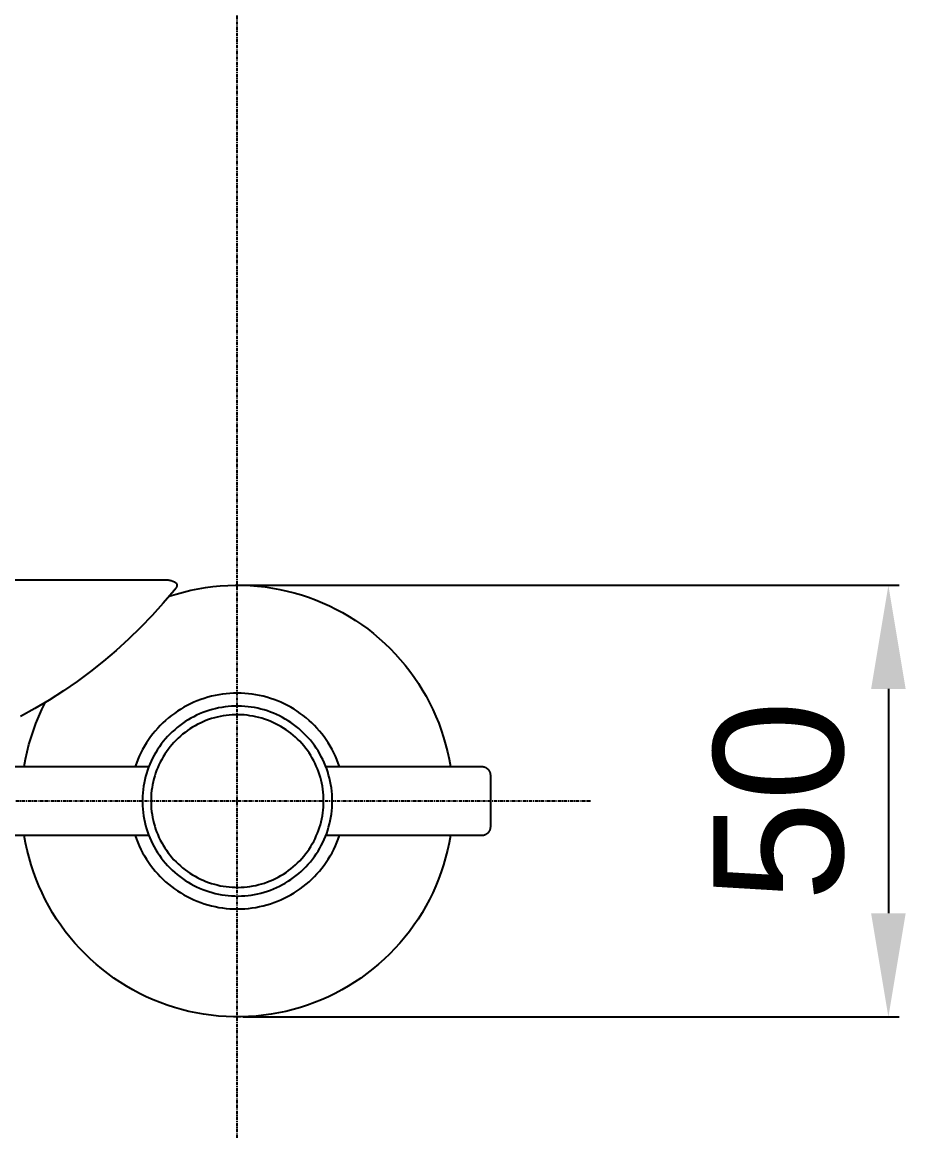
# Model space of a CAD drawing. Header units: millimetres. Extents: x 2944 to 4044, y 1234 to 2718.
# Drawn here: x 3841.4 to 3943.7, y 1437 to 1566.2 of the extents above; entities that cross this region are included whole.
import ezdxf

# ---------------------------------------------------------------- set-up
doc = ezdxf.new("R2010")
doc.units = ezdxf.units.MM
doc.linetypes.add('CENTER', pattern=[0.6, 0.375, -0.075, 0.075, -0.075])
for name, color, linetype in [('CEN2', 1, 'Continuous'), ('DIM2', 3, 'Continuous'), ('main', 7, 'Continuous')]:
    doc.layers.add(name, color=color, linetype=linetype)
doc.styles.get("Standard").update_dxf_attribs({"font": 'arial.ttf'})
doc.dimstyles.new('ISO-25', dxfattribs={"dimtxt": 2.5, "dimasz": 2.5, "dimexe": 1.25, "dimexo": 0.625, "dimtad": 1, "dimtxsty": 'Standard', "dimcen": 2.5, "dimadec": 0, "dimazin": 0, "dimtfac": 1, "dimtmove": 0, "dimatfit": 3, "dimfxl": 1, "dimarcsym": 0})

# ---------------------------------------------------------------- blocks, each defined once
blk = doc.blocks.new('*D22')
at = {"layer": 'Defpoints', "color": 0, "transparency": 16777216}
for p in [(3866.31, 1500.97), (3866.31, 1450.97), (3941.72, 1450.97)]:
    blk.add_point(p, dxfattribs=at)
at = {"layer": 'DIM2', "color": 0, "lineweight": -2, "transparency": 16777216}
for p, q in [((3866.94, 1500.97), (3942.97, 1500.97)), ((3941.72, 1488.97), (3941.72, 1462.97)), ((3866.94, 1450.97), (3942.97, 1450.97))]:
    blk.add_line(p, q, dxfattribs=at)
at = {"layer": 'DIM2', "color": 0, "transparency": 16777216}
for points in [[(3939.72, 1488.97), (3943.72, 1488.97), (3941.72, 1500.97)], [(3939.72, 1462.97), (3943.72, 1462.97), (3941.72, 1450.97)]]:
    blk.add_solid(points, dxfattribs=at)
at = {"layer": 'DIM2', "color": 0, "transparency": 16777216, "insert": (3929.06, 1475.97), "char_height": 15, "attachment_point": 5, "rotation": 90}
blk.add_mtext('50', dxfattribs=at)

msp = doc.modelspace()

# ---------------------------------------------------------------- linework, layer by layer
at = {"layer": 'CEN2', "linetype": 'CENTER'}
for p, q in [((3866.31, 1436.98), (3866.31, 1723.08)), ((3907.22, 1475.97), (3609.25, 1475.97))]:
    msp.add_line(p, q, dxfattribs=at)
at = {"layer": 'main'}
for p, q in [((3749.95, 1501.59), (3857.31, 1501.6)), ((3857.31, 1501.6), (3857.89, 1501.6)), ((3857.86, 1501.6), (3857.86, 1501.6)), ((3857.86, 1501.6), (3857.97, 1501.6)), ((3857.97, 1501.6), (3858.08, 1501.59)), ((3858.08, 1501.59), (3858.19, 1501.59)), ((3858.19, 1501.59), (3858.29, 1501.58)), ((3858.29, 1501.58), (3858.4, 1501.56)), ((3858.4, 1501.56), (3858.45, 1501.55)), ((3858.45, 1501.55), (3858.5, 1501.55)), ((3858.5, 1501.55), (3858.54, 1501.54)), ((3858.54, 1501.54), (3858.59, 1501.53)), ((3858.59, 1501.53), (3858.64, 1501.51)), ((3858.64, 1501.51), (3858.68, 1501.5)), ((3858.68, 1501.5), (3858.73, 1501.49)), ((3858.73, 1501.49), (3858.77, 1501.48)), ((3858.77, 1501.48), (3858.81, 1501.46)), ((3858.81, 1501.46), (3858.85, 1501.45)), ((3858.85, 1501.45), (3858.89, 1501.43)), ((3858.89, 1501.43), (3858.93, 1501.42)), ((3858.93, 1501.42), (3858.96, 1501.4)), ((3858.96, 1501.4), (3859, 1501.38)), ((3859, 1501.38), (3859.03, 1501.37)), ((3859.03, 1501.37), (3859.05, 1501.36)), ((3859.05, 1501.36), (3859.06, 1501.35)), ((3859.06, 1501.35), (3859.08, 1501.34)), ((3859.08, 1501.34), (3859.09, 1501.33)), ((3859.09, 1501.33), (3859.1, 1501.32)), ((3859.1, 1501.32), (3859.12, 1501.31)), ((3859.12, 1501.31), (3859.13, 1501.3)), ((3859.13, 1501.3), (3859.14, 1501.29)), ((3859.14, 1501.29), (3859.16, 1501.28)), ((3859.16, 1501.28), (3859.17, 1501.27)), ((3859.17, 1501.27), (3859.18, 1501.26)), ((3859.18, 1501.26), (3859.19, 1501.25)), ((3859.19, 1501.25), (3859.2, 1501.24)), ((3859.2, 1501.24), (3859.21, 1501.23)), ((3859.21, 1501.23), (3859.22, 1501.22)), ((3858.99, 1500.37), (3857.74, 1498.89)), ((3858.4, 1499.69), (3859.23, 1499.95)), ((3859.08, 1500.49), (3858.99, 1500.37)), ((3858.99, 1500.37), (3858.99, 1500.37)), ((3859.13, 1500.55), (3859.08, 1500.49)), ((3859.15, 1500.57), (3859.13, 1500.55)), ((3859.17, 1500.6), (3859.15, 1500.57)), ((3859.19, 1500.63), (3859.17, 1500.6)), ((3859.21, 1500.66), (3859.19, 1500.63)), ((3859.23, 1500.69), (3859.21, 1500.66)), ((3859.22, 1501.22), (3859.23, 1501.2)), ((3859.23, 1501.2), (3859.24, 1501.19)), ((3859.24, 1500.72), (3859.23, 1500.69)), ((3859.23, 1499.95), (3860.07, 1500.18)), ((3859.24, 1501.19), (3859.25, 1501.18)), ((3859.25, 1500.73), (3859.24, 1500.72)), ((3859.25, 1501.18), (3859.25, 1501.17)), ((3859.25, 1501.17), (3859.26, 1501.16)), ((3859.26, 1500.74), (3859.25, 1500.73)), ((3859.26, 1501.16), (3859.27, 1501.15)), ((3859.27, 1500.77), (3859.26, 1500.76)), ((3859.26, 1500.76), (3859.26, 1500.74)), ((3859.27, 1501.15), (3859.28, 1501.14)), ((3859.28, 1500.8), (3859.27, 1500.79)), ((3859.27, 1500.79), (3859.27, 1500.77)), ((3859.28, 1501.14), (3859.28, 1501.12)), ((3859.28, 1501.12), (3859.29, 1501.11)), ((3859.29, 1500.81), (3859.28, 1500.8)), ((3859.29, 1501.11), (3859.29, 1501.1)), ((3859.29, 1501.1), (3859.3, 1501.09)), ((3859.3, 1500.84), (3859.29, 1500.83)), ((3859.29, 1500.83), (3859.29, 1500.81)), ((3859.3, 1501.09), (3859.3, 1501.08)), ((3859.3, 1501.08), (3859.3, 1501.06)), ((3859.3, 1501.06), (3859.31, 1501.05)), ((3859.31, 1500.88), (3859.3, 1500.87)), ((3859.3, 1500.87), (3859.3, 1500.85)), ((3859.3, 1500.85), (3859.3, 1500.84)), ((3859.31, 1501.05), (3859.31, 1501.04)), ((3859.31, 1501.04), (3859.31, 1501.03)), ((3859.31, 1501.03), (3859.31, 1501.01)), ((3859.31, 1501.01), (3859.31, 1501)), ((3859.31, 1501), (3859.32, 1500.99)), ((3859.32, 1500.95), (3859.31, 1500.94)), ((3859.31, 1500.94), (3859.31, 1500.92)), ((3859.31, 1500.92), (3859.31, 1500.91)), ((3859.31, 1500.91), (3859.31, 1500.9)), ((3859.31, 1500.9), (3859.31, 1500.88)), ((3859.32, 1500.99), (3859.32, 1500.97)), ((3859.32, 1500.97), (3859.32, 1500.96)), ((3859.32, 1500.96), (3859.32, 1500.95)), ((3860.07, 1500.18), (3860.91, 1500.38)), ((3860.91, 1500.38), (3861.76, 1500.55)), ((3861.76, 1500.55), (3862.61, 1500.7)), ((3862.61, 1500.7), (3863.47, 1500.81)), ((3863.47, 1500.81), (3864.33, 1500.89)), ((3864.33, 1500.89), (3865.2, 1500.95)), ((3865.2, 1500.95), (3866.06, 1500.97)), ((3866.06, 1500.97), (3866.93, 1500.97)), ((3866.93, 1500.97), (3867.79, 1500.93)), ((3867.79, 1500.93), (3868.66, 1500.86)), ((3868.66, 1500.86), (3869.52, 1500.77)), ((3869.52, 1500.77), (3870.37, 1500.64)), ((3870.37, 1500.64), (3871.22, 1500.49)), ((3871.22, 1500.49), (3872.07, 1500.3)), ((3872.07, 1500.3), (3872.91, 1500.09)), ((3872.91, 1500.09), (3873.74, 1499.84)), ((3857.74, 1498.89), (3856.45, 1497.46)), ((3873.74, 1499.84), (3874.56, 1499.57)), ((3874.56, 1499.57), (3875.38, 1499.27)), ((3875.38, 1499.27), (3876.18, 1498.95)), ((3876.18, 1498.95), (3876.97, 1498.59)), ((3856.45, 1497.46), (3855.11, 1496.06)), ((3876.97, 1498.59), (3877.74, 1498.21)), ((3877.74, 1498.21), (3878.51, 1497.8)), ((3878.51, 1497.8), (3879.26, 1497.36)), ((3879.26, 1497.36), (3879.99, 1496.9)), ((3855.11, 1496.06), (3853.72, 1494.72)), ((3879.99, 1496.9), (3880.71, 1496.42)), ((3880.71, 1496.42), (3881.41, 1495.91)), ((3881.41, 1495.91), (3882.09, 1495.37)), ((3882.09, 1495.37), (3882.75, 1494.81)), ((3882.75, 1494.81), (3883.39, 1494.23)), ((3853.72, 1494.72), (3852.29, 1493.42)), ((3883.39, 1494.23), (3884.01, 1493.63)), ((3884.01, 1493.63), (3884.61, 1493.01)), ((3852.29, 1493.42), (3850.82, 1492.17)), ((3884.61, 1493.01), (3885.19, 1492.36)), ((3885.19, 1492.36), (3885.75, 1491.7)), ((3849.3, 1490.97), (3847.75, 1489.81)), ((3850.82, 1492.17), (3849.3, 1490.97)), ((3885.75, 1491.7), (3886.28, 1491.02)), ((3886.28, 1491.02), (3886.79, 1490.32)), ((3847.75, 1489.81), (3846.16, 1488.72)), ((3886.79, 1490.32), (3887.28, 1489.6)), ((3887.28, 1489.6), (3887.74, 1488.86)), ((3846.16, 1488.72), (3844.53, 1487.67)), ((3864.59, 1488.35), (3864.16, 1488.29)), ((3865.02, 1488.41), (3864.59, 1488.35)), ((3865.45, 1488.44), (3865.02, 1488.41)), ((3865.88, 1488.47), (3865.45, 1488.44)), ((3866.31, 1488.47), (3865.88, 1488.47)), ((3866.75, 1488.47), (3866.31, 1488.47)), ((3867.18, 1488.44), (3866.75, 1488.47)), ((3867.61, 1488.41), (3867.18, 1488.44)), ((3868.04, 1488.35), (3867.61, 1488.41)), ((3868.47, 1488.29), (3868.04, 1488.35)), ((3887.74, 1488.86), (3888.17, 1488.11)), ((3844.53, 1487.67), (3842.87, 1486.68)), ((3843.67, 1486.56), (3844.05, 1487.34)), ((3860.5, 1487.04), (3860.12, 1486.83)), ((3860.88, 1487.23), (3860.5, 1487.04)), ((3861.27, 1487.41), (3860.88, 1487.23)), ((3861.67, 1487.58), (3861.27, 1487.41)), ((3862.08, 1487.73), (3861.67, 1487.58)), ((3862.49, 1487.87), (3862.08, 1487.73)), ((3862.9, 1488), (3862.49, 1487.87)), ((3863.32, 1488.11), (3862.9, 1488)), ((3863.74, 1488.21), (3863.32, 1488.11)), ((3864.16, 1488.29), (3863.74, 1488.21)), ((3868.89, 1488.21), (3868.47, 1488.29)), ((3869.31, 1488.11), (3868.89, 1488.21)), ((3869.73, 1488), (3869.31, 1488.11)), ((3870.14, 1487.87), (3869.73, 1488)), ((3870.55, 1487.73), (3870.14, 1487.87)), ((3870.96, 1487.58), (3870.55, 1487.73)), ((3871.36, 1487.41), (3870.96, 1487.58)), ((3871.75, 1487.23), (3871.36, 1487.41)), ((3872.13, 1487.04), (3871.75, 1487.23)), ((3872.51, 1486.83), (3872.13, 1487.04)), ((3888.17, 1488.11), (3888.58, 1487.35)), ((3888.58, 1487.35), (3888.96, 1486.57)), ((3842.87, 1486.68), (3841.18, 1485.75)), ((3842.99, 1484.97), (3843.31, 1485.77)), ((3843.31, 1485.77), (3843.67, 1486.56)), ((3858.68, 1485.87), (3858.34, 1485.6)), ((3859.03, 1486.13), (3858.68, 1485.87)), ((3859.38, 1486.37), (3859.03, 1486.13)), ((3859.75, 1486.61), (3859.38, 1486.37)), ((3860.12, 1486.83), (3859.75, 1486.61)), ((3861.26, 1485.74), (3860.93, 1485.56)), ((3861.6, 1485.91), (3861.26, 1485.74)), ((3861.95, 1486.07), (3861.6, 1485.91)), ((3862.3, 1486.22), (3861.95, 1486.07)), ((3862.66, 1486.35), (3862.3, 1486.22)), ((3863.02, 1486.47), (3862.66, 1486.35)), ((3863.39, 1486.58), (3863.02, 1486.47)), ((3863.76, 1486.67), (3863.39, 1486.58)), ((3864.13, 1486.76), (3863.76, 1486.67)), ((3864.33, 1485.77), (3863.99, 1485.7)), ((3864.51, 1486.82), (3864.13, 1486.76)), ((3864.67, 1485.84), (3864.33, 1485.77)), ((3864.89, 1486.88), (3864.51, 1486.82)), ((3865.02, 1485.89), (3864.67, 1485.84)), ((3865.27, 1486.92), (3864.89, 1486.88)), ((3865.36, 1485.93), (3865.02, 1485.89)), ((3865.65, 1486.95), (3865.27, 1486.92)), ((3865.71, 1485.95), (3865.36, 1485.93)), ((3866.03, 1486.97), (3865.65, 1486.95)), ((3866.05, 1485.97), (3865.71, 1485.95)), ((3866.41, 1486.97), (3866.03, 1486.97)), ((3866.4, 1485.97), (3866.05, 1485.97)), ((3866.75, 1485.96), (3866.4, 1485.97)), ((3866.79, 1486.96), (3866.41, 1486.97)), ((3867.1, 1485.94), (3866.75, 1485.96)), ((3867.17, 1486.94), (3866.79, 1486.96)), ((3867.44, 1485.91), (3867.1, 1485.94)), ((3867.55, 1486.9), (3867.17, 1486.94)), ((3867.78, 1485.86), (3867.44, 1485.91)), ((3867.93, 1486.85), (3867.55, 1486.9)), ((3868.13, 1485.81), (3867.78, 1485.86)), ((3868.31, 1486.79), (3867.93, 1486.85)), ((3868.47, 1485.74), (3868.13, 1485.81)), ((3868.68, 1486.72), (3868.31, 1486.79)), ((3868.81, 1485.66), (3868.47, 1485.74)), ((3869.05, 1486.63), (3868.68, 1486.72)), ((3869.42, 1486.53), (3869.05, 1486.63)), ((3869.79, 1486.41), (3869.42, 1486.53)), ((3870.15, 1486.28), (3869.79, 1486.41)), ((3870.5, 1486.15), (3870.15, 1486.28)), ((3870.85, 1485.99), (3870.5, 1486.15)), ((3871.2, 1485.83), (3870.85, 1485.99)), ((3871.54, 1485.65), (3871.2, 1485.83)), ((3872.88, 1486.61), (3872.51, 1486.83)), ((3873.25, 1486.37), (3872.88, 1486.61)), ((3873.6, 1486.13), (3873.25, 1486.37)), ((3873.95, 1485.87), (3873.6, 1486.13)), ((3874.29, 1485.6), (3873.95, 1485.87)), ((3888.96, 1486.57), (3889.31, 1485.78)), ((3889.31, 1485.78), (3889.64, 1484.98)), ((3842.69, 1484.16), (3842.99, 1484.97)), ((3857.39, 1484.72), (3857.09, 1484.41)), ((3857.7, 1485.03), (3857.39, 1484.72)), ((3858.01, 1485.32), (3857.7, 1485.03)), ((3858.34, 1485.6), (3858.01, 1485.32)), ((3859.35, 1484.49), (3859.06, 1484.24)), ((3859.65, 1484.72), (3859.35, 1484.49)), ((3859.96, 1484.95), (3859.65, 1484.72)), ((3860.27, 1485.17), (3859.96, 1484.95)), ((3860.6, 1485.37), (3860.27, 1485.17)), ((3860.93, 1485.56), (3860.6, 1485.37)), ((3861.12, 1484.52), (3860.82, 1484.33)), ((3861.42, 1484.69), (3861.12, 1484.52)), ((3861.72, 1484.86), (3861.42, 1484.69)), ((3862.03, 1485.01), (3861.72, 1484.86)), ((3862.35, 1485.15), (3862.03, 1485.01)), ((3862.67, 1485.29), (3862.35, 1485.15)), ((3862.99, 1485.41), (3862.67, 1485.29)), ((3863.32, 1485.52), (3862.99, 1485.41)), ((3863.66, 1485.61), (3863.32, 1485.52)), ((3863.99, 1485.7), (3863.66, 1485.61)), ((3869.14, 1485.57), (3868.81, 1485.66)), ((3869.47, 1485.46), (3869.14, 1485.57)), ((3869.8, 1485.35), (3869.47, 1485.46)), ((3870.12, 1485.22), (3869.8, 1485.35)), ((3870.44, 1485.08), (3870.12, 1485.22)), ((3870.75, 1484.93), (3870.44, 1485.08)), ((3871.06, 1484.77), (3870.75, 1484.93)), ((3871.37, 1484.6), (3871.06, 1484.77)), ((3871.66, 1484.42), (3871.37, 1484.6)), ((3871.87, 1485.47), (3871.54, 1485.65)), ((3872.2, 1485.27), (3871.87, 1485.47)), ((3872.52, 1485.06), (3872.2, 1485.27)), ((3872.83, 1484.84), (3872.52, 1485.06)), ((3873.13, 1484.61), (3872.83, 1484.84)), ((3873.43, 1484.37), (3873.13, 1484.61)), ((3874.62, 1485.32), (3874.29, 1485.6)), ((3874.93, 1485.03), (3874.62, 1485.32)), ((3875.24, 1484.72), (3874.93, 1485.03)), ((3875.54, 1484.41), (3875.24, 1484.72)), ((3889.64, 1484.98), (3889.93, 1484.17)), ((3842.18, 1482.51), (3842.42, 1483.34)), ((3842.42, 1483.34), (3842.69, 1484.16)), ((3856.27, 1483.41), (3856.02, 1483.06)), ((3856.53, 1483.75), (3856.27, 1483.41)), ((3856.8, 1484.08), (3856.53, 1483.75)), ((3857.09, 1484.41), (3856.8, 1484.08)), ((3857.98, 1483.16), (3857.74, 1482.86)), ((3858.24, 1483.44), (3857.98, 1483.16)), ((3858.5, 1483.72), (3858.24, 1483.44)), ((3858.78, 1483.98), (3858.5, 1483.72)), ((3859.06, 1484.24), (3858.78, 1483.98)), ((3859.46, 1483.26), (3859.21, 1483.01)), ((3859.72, 1483.49), (3859.46, 1483.26)), ((3859.98, 1483.71), (3859.72, 1483.49)), ((3860.26, 1483.93), (3859.98, 1483.71)), ((3860.54, 1484.13), (3860.26, 1483.93)), ((3860.82, 1484.33), (3860.54, 1484.13)), ((3871.95, 1484.23), (3871.66, 1484.42)), ((3872.23, 1484.03), (3871.95, 1484.23)), ((3872.51, 1483.82), (3872.23, 1484.03)), ((3872.78, 1483.6), (3872.51, 1483.82)), ((3873.04, 1483.37), (3872.78, 1483.6)), ((3873.29, 1483.14), (3873.04, 1483.37)), ((3873.54, 1482.89), (3873.29, 1483.14)), ((3873.71, 1484.11), (3873.43, 1484.37)), ((3873.99, 1483.85), (3873.71, 1484.11)), ((3874.26, 1483.58), (3873.99, 1483.85)), ((3874.52, 1483.3), (3874.26, 1483.58)), ((3874.77, 1483.01), (3874.52, 1483.3)), ((3875.83, 1484.08), (3875.54, 1484.41)), ((3876.1, 1483.75), (3875.83, 1484.08)), ((3876.36, 1483.41), (3876.1, 1483.75)), ((3876.61, 1483.06), (3876.36, 1483.41)), ((3889.93, 1484.17), (3890.2, 1483.34)), ((3890.2, 1483.34), (3890.44, 1482.51)), ((3841.97, 1481.67), (3842.18, 1482.51)), ((3855.34, 1481.95), (3855.14, 1481.57)), ((3855.55, 1482.33), (3855.34, 1481.95)), ((3855.78, 1482.7), (3855.55, 1482.33)), ((3856.02, 1483.06), (3855.78, 1482.7)), ((3857.07, 1481.94), (3856.87, 1481.61)), ((3857.28, 1482.25), (3857.07, 1481.94)), ((3857.51, 1482.56), (3857.28, 1482.25)), ((3857.74, 1482.86), (3857.51, 1482.56)), ((3858.31, 1481.96), (3858.1, 1481.68)), ((3858.52, 1482.24), (3858.31, 1481.96)), ((3858.74, 1482.5), (3858.52, 1482.24)), ((3858.97, 1482.76), (3858.74, 1482.5)), ((3859.21, 1483.01), (3858.97, 1482.76)), ((3873.77, 1482.63), (3873.54, 1482.89)), ((3874, 1482.37), (3873.77, 1482.63)), ((3874.22, 1482.1), (3874, 1482.37)), ((3874.43, 1481.82), (3874.22, 1482.1)), ((3875.01, 1482.71), (3874.77, 1483.01)), ((3875.24, 1482.41), (3875.01, 1482.71)), ((3875.45, 1482.09), (3875.24, 1482.41)), ((3875.66, 1481.77), (3875.45, 1482.09)), ((3876.85, 1482.7), (3876.61, 1483.06)), ((3877.08, 1482.33), (3876.85, 1482.7)), ((3877.29, 1481.95), (3877.08, 1482.33)), ((3877.49, 1481.57), (3877.29, 1481.95)), ((3890.44, 1482.51), (3890.66, 1481.67)), ((3841.64, 1479.97), (3841.79, 1480.82)), ((3841.79, 1480.82), (3841.97, 1481.67)), ((3854.78, 1480.78), (3854.62, 1480.38)), ((3854.95, 1481.18), (3854.78, 1480.78)), ((3855.14, 1481.57), (3854.95, 1481.18)), ((3856.33, 1480.6), (3856.18, 1480.25)), ((3856.5, 1480.94), (3856.33, 1480.6)), ((3856.68, 1481.28), (3856.5, 1480.94)), ((3856.87, 1481.61), (3856.68, 1481.28)), ((3857.56, 1480.8), (3857.39, 1480.49)), ((3857.73, 1481.1), (3857.56, 1480.8)), ((3857.91, 1481.39), (3857.73, 1481.1)), ((3858.1, 1481.68), (3857.91, 1481.39)), ((3874.62, 1481.54), (3874.43, 1481.82)), ((3874.81, 1481.25), (3874.62, 1481.54)), ((3874.99, 1480.95), (3874.81, 1481.25)), ((3875.16, 1480.64), (3874.99, 1480.95)), ((3875.31, 1480.33), (3875.16, 1480.64)), ((3875.86, 1481.45), (3875.66, 1481.77)), ((3876.04, 1481.11), (3875.86, 1481.45)), ((3876.21, 1480.77), (3876.04, 1481.11)), ((3876.37, 1480.42), (3876.21, 1480.77)), ((3877.68, 1481.18), (3877.49, 1481.57)), ((3877.85, 1480.78), (3877.68, 1481.18)), ((3878.01, 1480.38), (3877.85, 1480.78)), ((3890.66, 1481.67), (3890.84, 1480.83)), ((3890.84, 1480.83), (3890.99, 1479.97)), ((3839.49, 1479.97), (3856.07, 1479.97)), ((3854.62, 1480.38), (3854.47, 1479.97)), ((3855.91, 1479.54), (3855.79, 1479.17)), ((3856.04, 1479.89), (3855.91, 1479.54)), ((3856.18, 1480.25), (3856.04, 1479.89)), ((3856.97, 1479.54), (3856.85, 1479.21)), ((3857.1, 1479.86), (3856.97, 1479.54)), ((3857.24, 1480.18), (3857.1, 1479.86)), ((3857.39, 1480.49), (3857.24, 1480.18)), ((3875.46, 1480.02), (3875.31, 1480.33)), ((3875.59, 1479.7), (3875.46, 1480.02)), ((3875.72, 1479.38), (3875.59, 1479.7)), ((3875.83, 1479.05), (3875.72, 1479.38)), ((3876.52, 1480.07), (3876.37, 1480.42)), ((3876.66, 1479.72), (3876.52, 1480.07)), ((3876.56, 1479.97), (3894.62, 1479.97)), ((3876.78, 1479.35), (3876.66, 1479.72)), ((3876.89, 1478.99), (3876.78, 1479.35)), ((3878.16, 1479.97), (3878.01, 1480.38)), ((3894.62, 1479.97), (3894.65, 1479.97)), ((3894.65, 1479.97), (3894.68, 1479.97)), ((3894.68, 1479.97), (3894.72, 1479.97)), ((3894.72, 1479.97), (3894.75, 1479.96)), ((3894.75, 1479.96), (3894.79, 1479.96)), ((3894.79, 1479.96), (3894.82, 1479.95)), ((3894.82, 1479.95), (3894.85, 1479.94)), ((3894.85, 1479.94), (3894.89, 1479.94)), ((3894.89, 1479.94), (3894.92, 1479.93)), ((3894.92, 1479.93), (3894.95, 1479.92)), ((3894.95, 1479.92), (3894.98, 1479.9)), ((3894.98, 1479.9), (3895.01, 1479.89)), ((3895.01, 1479.89), (3895.05, 1479.88)), ((3895.05, 1479.88), (3895.08, 1479.86)), ((3895.08, 1479.86), (3895.11, 1479.84)), ((3895.11, 1479.84), (3895.14, 1479.83)), ((3895.14, 1479.83), (3895.16, 1479.81)), ((3895.16, 1479.81), (3895.19, 1479.79)), ((3895.19, 1479.79), (3895.22, 1479.77)), ((3895.22, 1479.77), (3895.25, 1479.75)), ((3895.25, 1479.75), (3895.27, 1479.73)), ((3895.27, 1479.73), (3895.3, 1479.7)), ((3895.3, 1479.7), (3895.32, 1479.68)), ((3895.32, 1479.68), (3895.35, 1479.66)), ((3895.35, 1479.66), (3895.37, 1479.63)), ((3895.37, 1479.63), (3895.39, 1479.6)), ((3895.39, 1479.6), (3895.41, 1479.58)), ((3895.41, 1479.58), (3895.43, 1479.55)), ((3895.43, 1479.55), (3895.45, 1479.52)), ((3895.45, 1479.52), (3895.47, 1479.49)), ((3895.47, 1479.49), (3895.49, 1479.46)), ((3895.49, 1479.46), (3895.5, 1479.43)), ((3895.5, 1479.43), (3895.52, 1479.4)), ((3895.52, 1479.4), (3895.53, 1479.37)), ((3895.53, 1479.37), (3895.55, 1479.34)), ((3895.55, 1479.34), (3895.56, 1479.31)), ((3895.56, 1479.31), (3895.57, 1479.28)), ((3895.57, 1479.28), (3895.58, 1479.24)), ((3855.51, 1478.06), (3855.45, 1477.68)), ((3855.59, 1478.43), (3855.51, 1478.06)), ((3855.69, 1478.81), (3855.59, 1478.43)), ((3855.79, 1479.17), (3855.69, 1478.81)), ((3856.57, 1478.21), (3856.5, 1477.87)), ((3856.65, 1478.55), (3856.57, 1478.21)), ((3856.75, 1478.88), (3856.65, 1478.55)), ((3856.85, 1479.21), (3856.75, 1478.88)), ((3875.93, 1478.71), (3875.83, 1479.05)), ((3876.02, 1478.38), (3875.93, 1478.71)), ((3876.1, 1478.04), (3876.02, 1478.38)), ((3876.16, 1477.7), (3876.1, 1478.04)), ((3876.99, 1478.62), (3876.89, 1478.99)), ((3877.08, 1478.25), (3876.99, 1478.62)), ((3877.15, 1477.87), (3877.08, 1478.25)), ((3895.58, 1479.24), (3895.59, 1479.21)), ((3895.59, 1479.21), (3895.6, 1479.18)), ((3895.6, 1479.18), (3895.6, 1479.14)), ((3895.6, 1479.14), (3895.61, 1479.11)), ((3895.61, 1479.11), (3895.61, 1479.08)), ((3895.61, 1479.08), (3895.61, 1479.04)), ((3895.61, 1479.04), (3895.62, 1479.01)), ((3895.62, 1479.01), (3895.62, 1478.97)), ((3895.62, 1478.97), (3895.62, 1475.97)), ((3855.36, 1476.93), (3855.33, 1476.55)), ((3855.4, 1477.31), (3855.36, 1476.93)), ((3855.45, 1477.68), (3855.4, 1477.31)), ((3856.35, 1476.84), (3856.33, 1476.49)), ((3856.39, 1477.19), (3856.35, 1476.84)), ((3856.44, 1477.53), (3856.39, 1477.19)), ((3856.5, 1477.87), (3856.44, 1477.53)), ((3876.22, 1477.36), (3876.16, 1477.7)), ((3876.26, 1477.01), (3876.22, 1477.36)), ((3876.29, 1476.67), (3876.26, 1477.01)), ((3877.21, 1477.5), (3877.15, 1477.87)), ((3877.26, 1477.12), (3877.21, 1477.5)), ((3877.29, 1476.74), (3877.26, 1477.12)), ((3877.31, 1476.36), (3877.29, 1476.74)), ((3855.33, 1476.55), (3855.32, 1476.16)), ((3855.32, 1476.16), (3855.32, 1475.78)), ((3855.32, 1475.78), (3855.33, 1475.4)), ((3855.33, 1475.4), (3855.36, 1475.02)), ((3856.33, 1476.49), (3856.32, 1476.15)), ((3856.32, 1476.15), (3856.32, 1475.8)), ((3856.32, 1475.8), (3856.33, 1475.45)), ((3856.33, 1475.45), (3856.35, 1475.11)), ((3876.31, 1476.32), (3876.29, 1476.67)), ((3876.29, 1475.28), (3876.31, 1475.63)), ((3876.31, 1475.97), (3876.31, 1476.32)), ((3876.31, 1475.63), (3876.31, 1475.97)), ((3877.29, 1475.21), (3877.31, 1475.59)), ((3877.31, 1475.97), (3877.31, 1476.36)), ((3877.31, 1475.59), (3877.31, 1475.97)), ((3895.62, 1475.97), (3895.62, 1472.97)), ((3855.36, 1475.02), (3855.4, 1474.64)), ((3855.4, 1474.64), (3855.45, 1474.26)), ((3855.45, 1474.26), (3855.51, 1473.89)), ((3856.35, 1475.11), (3856.39, 1474.76)), ((3856.39, 1474.76), (3856.44, 1474.42)), ((3856.44, 1474.42), (3856.5, 1474.08)), ((3876.1, 1473.91), (3876.16, 1474.25)), ((3876.16, 1474.25), (3876.22, 1474.59)), ((3876.22, 1474.59), (3876.26, 1474.93)), ((3876.26, 1474.93), (3876.29, 1475.28)), ((3877.15, 1474.07), (3877.21, 1474.45)), ((3877.21, 1474.45), (3877.26, 1474.83)), ((3877.26, 1474.83), (3877.29, 1475.21)), ((3855.51, 1473.89), (3855.59, 1473.51)), ((3855.59, 1473.51), (3855.69, 1473.14)), ((3855.69, 1473.14), (3855.79, 1472.77)), ((3856.5, 1474.08), (3856.57, 1473.74)), ((3856.57, 1473.74), (3856.65, 1473.4)), ((3856.65, 1473.4), (3856.75, 1473.07)), ((3856.75, 1473.07), (3856.85, 1472.73)), ((3875.72, 1472.57), (3875.83, 1472.9)), ((3875.83, 1472.9), (3875.93, 1473.23)), ((3875.93, 1473.23), (3876.02, 1473.57)), ((3876.02, 1473.57), (3876.1, 1473.91)), ((3876.78, 1472.59), (3876.89, 1472.96)), ((3876.89, 1472.96), (3876.99, 1473.33)), ((3876.99, 1473.33), (3877.08, 1473.7)), ((3877.08, 1473.7), (3877.15, 1474.07)), ((3895.6, 1472.8), (3895.59, 1472.76)), ((3895.61, 1472.83), (3895.6, 1472.8)), ((3895.62, 1472.94), (3895.61, 1472.9)), ((3895.61, 1472.9), (3895.61, 1472.87)), ((3895.61, 1472.87), (3895.61, 1472.83)), ((3895.62, 1472.97), (3895.62, 1472.94)), ((3856.07, 1471.97), (3839.49, 1471.97)), ((3841.79, 1471.12), (3841.64, 1471.97)), ((3854.47, 1471.97), (3854.62, 1471.57)), ((3854.62, 1471.57), (3854.78, 1471.16)), ((3855.79, 1472.77), (3855.91, 1472.41)), ((3855.91, 1472.41), (3856.04, 1472.05)), ((3856.04, 1472.05), (3856.18, 1471.7)), ((3856.18, 1471.7), (3856.33, 1471.35)), ((3856.85, 1472.73), (3856.97, 1472.41)), ((3856.97, 1472.41), (3857.1, 1472.09)), ((3857.1, 1472.09), (3857.24, 1471.77)), ((3857.24, 1471.77), (3857.39, 1471.46)), ((3875.16, 1471.3), (3875.31, 1471.61)), ((3875.31, 1471.61), (3875.46, 1471.93)), ((3875.46, 1471.93), (3875.59, 1472.25)), ((3875.59, 1472.25), (3875.72, 1472.57)), ((3876.21, 1471.18), (3876.37, 1471.52)), ((3876.37, 1471.52), (3876.52, 1471.87)), ((3876.52, 1471.87), (3876.66, 1472.23)), ((3894.62, 1471.97), (3876.56, 1471.97)), ((3876.66, 1472.23), (3876.78, 1472.59)), ((3877.85, 1471.16), (3878.01, 1471.57)), ((3878.01, 1471.57), (3878.16, 1471.97)), ((3890.99, 1471.97), (3890.84, 1471.12)), ((3894.65, 1471.97), (3894.62, 1471.97)), ((3894.69, 1471.98), (3894.65, 1471.97)), ((3894.72, 1471.98), (3894.69, 1471.98)), ((3894.76, 1471.98), (3894.72, 1471.98)), ((3894.79, 1471.99), (3894.76, 1471.98)), ((3894.82, 1471.99), (3894.79, 1471.99)), ((3894.86, 1472), (3894.82, 1471.99)), ((3894.89, 1472.01), (3894.86, 1472)), ((3894.93, 1472.02), (3894.89, 1472.01)), ((3894.96, 1472.03), (3894.93, 1472.02)), ((3894.99, 1472.05), (3894.96, 1472.03)), ((3895.02, 1472.06), (3894.99, 1472.05)), ((3895.05, 1472.07), (3895.02, 1472.06)), ((3895.09, 1472.09), (3895.05, 1472.07)), ((3895.12, 1472.11), (3895.09, 1472.09)), ((3895.15, 1472.12), (3895.12, 1472.11)), ((3895.18, 1472.14), (3895.15, 1472.12)), ((3895.2, 1472.16), (3895.18, 1472.14)), ((3895.23, 1472.18), (3895.2, 1472.16)), ((3895.26, 1472.21), (3895.23, 1472.18)), ((3895.29, 1472.23), (3895.26, 1472.21)), ((3895.31, 1472.25), (3895.29, 1472.23)), ((3895.34, 1472.28), (3895.31, 1472.25)), ((3895.36, 1472.3), (3895.34, 1472.28)), ((3895.38, 1472.33), (3895.36, 1472.3)), ((3895.4, 1472.36), (3895.38, 1472.33)), ((3895.43, 1472.38), (3895.4, 1472.36)), ((3895.45, 1472.41), (3895.43, 1472.38)), ((3895.46, 1472.44), (3895.45, 1472.41)), ((3895.48, 1472.47), (3895.46, 1472.44)), ((3895.5, 1472.5), (3895.48, 1472.47)), ((3895.52, 1472.53), (3895.5, 1472.5)), ((3895.53, 1472.57), (3895.52, 1472.53)), ((3895.54, 1472.6), (3895.53, 1472.57)), ((3895.56, 1472.63), (3895.54, 1472.6)), ((3895.57, 1472.66), (3895.56, 1472.63)), ((3895.58, 1472.7), (3895.57, 1472.66)), ((3895.59, 1472.73), (3895.58, 1472.7)), ((3895.59, 1472.76), (3895.59, 1472.73)), ((3841.98, 1470.27), (3841.79, 1471.12)), ((3842.19, 1469.42), (3841.98, 1470.27)), ((3854.78, 1471.16), (3854.95, 1470.77)), ((3854.95, 1470.77), (3855.14, 1470.38)), ((3855.14, 1470.38), (3855.34, 1469.99)), ((3856.33, 1471.35), (3856.5, 1471)), ((3856.5, 1471), (3856.68, 1470.67)), ((3856.68, 1470.67), (3856.87, 1470.34)), ((3856.87, 1470.34), (3857.07, 1470.01)), ((3857.39, 1471.46), (3857.56, 1471.15)), ((3857.56, 1471.15), (3857.73, 1470.85)), ((3857.73, 1470.85), (3857.91, 1470.55)), ((3857.91, 1470.55), (3858.1, 1470.27)), ((3858.1, 1470.27), (3858.31, 1469.98)), ((3874.43, 1470.12), (3874.62, 1470.41)), ((3874.62, 1470.41), (3874.81, 1470.7)), ((3874.81, 1470.7), (3874.99, 1471)), ((3874.99, 1471), (3875.16, 1471.3)), ((3875.66, 1470.17), (3875.86, 1470.5)), ((3875.86, 1470.5), (3876.04, 1470.84)), ((3876.04, 1470.84), (3876.21, 1471.18)), ((3877.29, 1469.99), (3877.49, 1470.38)), ((3877.49, 1470.38), (3877.68, 1470.77)), ((3877.68, 1470.77), (3877.85, 1471.16)), ((3890.65, 1470.27), (3890.44, 1469.42)), ((3890.84, 1471.12), (3890.65, 1470.27)), ((3842.43, 1468.59), (3842.19, 1469.42)), ((3855.34, 1469.99), (3855.55, 1469.62)), ((3855.55, 1469.62), (3855.78, 1469.25)), ((3855.78, 1469.25), (3856.02, 1468.89)), ((3857.07, 1470.01), (3857.28, 1469.69)), ((3857.28, 1469.69), (3857.51, 1469.38)), ((3857.51, 1469.38), (3857.74, 1469.08)), ((3857.74, 1469.08), (3857.98, 1468.79)), ((3858.31, 1469.98), (3858.52, 1469.71)), ((3858.52, 1469.71), (3858.74, 1469.44)), ((3858.74, 1469.44), (3858.97, 1469.18)), ((3858.97, 1469.18), (3859.21, 1468.93)), ((3859.21, 1468.93), (3859.46, 1468.69)), ((3873.29, 1468.81), (3873.54, 1469.06)), ((3873.54, 1469.06), (3873.77, 1469.31)), ((3873.77, 1469.31), (3874, 1469.57)), ((3874, 1469.57), (3874.22, 1469.85)), ((3874.22, 1469.85), (3874.43, 1470.12)), ((3874.52, 1468.65), (3874.77, 1468.94)), ((3874.77, 1468.94), (3875.01, 1469.23)), ((3875.01, 1469.23), (3875.24, 1469.54)), ((3875.24, 1469.54), (3875.45, 1469.85)), ((3875.45, 1469.85), (3875.66, 1470.17)), ((3876.61, 1468.89), (3876.85, 1469.25)), ((3876.85, 1469.25), (3877.08, 1469.62)), ((3877.08, 1469.62), (3877.29, 1469.99)), ((3890.44, 1469.42), (3890.2, 1468.59)), ((3842.7, 1467.76), (3842.43, 1468.59)), ((3843, 1466.94), (3842.7, 1467.76)), ((3856.02, 1468.89), (3856.27, 1468.54)), ((3856.27, 1468.54), (3856.53, 1468.2)), ((3856.53, 1468.2), (3856.8, 1467.86)), ((3856.8, 1467.86), (3857.09, 1467.54)), ((3857.98, 1468.79), (3858.24, 1468.5)), ((3858.24, 1468.5), (3858.5, 1468.23)), ((3858.5, 1468.23), (3858.78, 1467.96)), ((3858.78, 1467.96), (3859.06, 1467.71)), ((3859.06, 1467.71), (3859.35, 1467.46)), ((3859.46, 1468.69), (3859.72, 1468.46)), ((3859.72, 1468.46), (3859.98, 1468.23)), ((3859.98, 1468.23), (3860.26, 1468.02)), ((3860.26, 1468.02), (3860.54, 1467.81)), ((3860.54, 1467.81), (3860.82, 1467.62)), ((3871.66, 1467.52), (3871.95, 1467.71)), ((3871.95, 1467.71), (3872.23, 1467.91)), ((3872.23, 1467.91), (3872.51, 1468.12)), ((3872.51, 1468.12), (3872.78, 1468.34)), ((3872.78, 1468.34), (3873.04, 1468.57)), ((3873.04, 1468.57), (3873.29, 1468.81)), ((3873.43, 1467.58), (3873.71, 1467.83)), ((3873.71, 1467.83), (3873.99, 1468.09)), ((3873.99, 1468.09), (3874.26, 1468.37)), ((3874.26, 1468.37), (3874.52, 1468.65)), ((3875.54, 1467.54), (3875.83, 1467.86)), ((3875.83, 1467.86), (3876.1, 1468.2)), ((3876.1, 1468.2), (3876.36, 1468.54)), ((3876.36, 1468.54), (3876.61, 1468.89)), ((3889.93, 1467.76), (3889.63, 1466.94)), ((3890.2, 1468.59), (3889.93, 1467.76)), ((3843.33, 1466.14), (3843, 1466.94)), ((3857.09, 1467.54), (3857.39, 1467.22)), ((3857.39, 1467.22), (3857.7, 1466.92)), ((3857.7, 1466.92), (3858.01, 1466.63)), ((3858.01, 1466.63), (3858.34, 1466.35)), ((3858.34, 1466.35), (3858.68, 1466.08)), ((3859.35, 1467.46), (3859.65, 1467.22)), ((3859.65, 1467.22), (3859.96, 1467)), ((3859.96, 1467), (3860.27, 1466.78)), ((3860.27, 1466.78), (3860.6, 1466.58)), ((3860.6, 1466.58), (3860.93, 1466.38)), ((3860.82, 1467.62), (3861.12, 1467.43)), ((3860.93, 1466.38), (3861.26, 1466.2)), ((3861.12, 1467.43), (3861.42, 1467.26)), ((3861.42, 1467.26), (3861.72, 1467.09)), ((3861.72, 1467.09), (3862.03, 1466.94)), ((3862.03, 1466.94), (3862.35, 1466.79)), ((3862.35, 1466.79), (3862.67, 1466.66)), ((3862.67, 1466.66), (3862.99, 1466.54)), ((3862.99, 1466.54), (3863.32, 1466.43)), ((3863.32, 1466.43), (3863.66, 1466.33)), ((3868.81, 1466.29), (3869.14, 1466.38)), ((3869.14, 1466.38), (3869.47, 1466.48)), ((3869.47, 1466.48), (3869.8, 1466.6)), ((3869.8, 1466.6), (3870.12, 1466.73)), ((3870.12, 1466.73), (3870.44, 1466.86)), ((3870.44, 1466.86), (3870.75, 1467.01)), ((3870.75, 1467.01), (3871.06, 1467.17)), ((3871.06, 1467.17), (3871.36, 1467.34)), ((3871.36, 1467.34), (3871.66, 1467.52)), ((3871.54, 1466.29), (3871.87, 1466.48)), ((3871.87, 1466.48), (3872.2, 1466.68)), ((3872.2, 1466.68), (3872.52, 1466.89)), ((3872.52, 1466.89), (3872.83, 1467.11)), ((3872.83, 1467.11), (3873.13, 1467.34)), ((3873.13, 1467.34), (3873.43, 1467.58)), ((3873.95, 1466.08), (3874.29, 1466.35)), ((3874.29, 1466.35), (3874.62, 1466.63)), ((3874.62, 1466.63), (3874.93, 1466.92)), ((3874.93, 1466.92), (3875.24, 1467.22)), ((3875.24, 1467.22), (3875.54, 1467.54)), ((3889.63, 1466.94), (3889.3, 1466.14)), ((3843.69, 1465.34), (3843.33, 1466.14)), ((3844.07, 1464.56), (3843.69, 1465.34)), ((3858.68, 1466.08), (3859.03, 1465.82)), ((3859.03, 1465.82), (3859.38, 1465.57)), ((3859.38, 1465.57), (3859.75, 1465.34)), ((3859.75, 1465.34), (3860.12, 1465.12)), ((3860.12, 1465.12), (3860.5, 1464.91)), ((3861.26, 1466.2), (3861.6, 1466.03)), ((3861.6, 1466.03), (3861.95, 1465.88)), ((3861.95, 1465.88), (3862.3, 1465.73)), ((3862.3, 1465.73), (3862.66, 1465.6)), ((3862.66, 1465.6), (3863.02, 1465.48)), ((3863.02, 1465.48), (3863.39, 1465.37)), ((3863.39, 1465.37), (3863.76, 1465.27)), ((3863.66, 1466.33), (3863.99, 1466.25)), ((3863.76, 1465.27), (3864.13, 1465.19)), ((3863.99, 1466.25), (3864.33, 1466.17)), ((3864.13, 1465.19), (3864.51, 1465.12)), ((3864.33, 1466.17), (3864.67, 1466.11)), ((3864.51, 1465.12), (3864.89, 1465.07)), ((3864.67, 1466.11), (3865.02, 1466.06)), ((3864.89, 1465.07), (3865.27, 1465.02)), ((3865.02, 1466.06), (3865.36, 1466.02)), ((3865.36, 1466.02), (3865.71, 1465.99)), ((3865.71, 1465.99), (3866.05, 1465.98)), ((3866.05, 1465.98), (3866.4, 1465.97)), ((3866.4, 1465.97), (3866.75, 1465.98)), ((3866.75, 1465.98), (3867.1, 1466)), ((3867.1, 1466), (3867.44, 1466.04)), ((3867.44, 1466.04), (3867.78, 1466.08)), ((3867.55, 1465.04), (3867.93, 1465.09)), ((3867.78, 1466.08), (3868.13, 1466.14)), ((3867.93, 1465.09), (3868.31, 1465.16)), ((3868.13, 1466.14), (3868.47, 1466.21)), ((3868.31, 1465.16), (3868.68, 1465.23)), ((3868.47, 1466.21), (3868.81, 1466.29)), ((3868.68, 1465.23), (3869.05, 1465.32)), ((3869.05, 1465.32), (3869.42, 1465.42)), ((3869.42, 1465.42), (3869.79, 1465.54)), ((3869.79, 1465.54), (3870.15, 1465.66)), ((3870.15, 1465.66), (3870.5, 1465.8)), ((3870.5, 1465.8), (3870.85, 1465.95)), ((3870.85, 1465.95), (3871.2, 1466.12)), ((3871.2, 1466.12), (3871.54, 1466.29)), ((3872.13, 1464.91), (3872.51, 1465.12)), ((3872.51, 1465.12), (3872.88, 1465.34)), ((3872.88, 1465.34), (3873.25, 1465.57)), ((3873.25, 1465.57), (3873.6, 1465.82)), ((3873.6, 1465.82), (3873.95, 1466.08)), ((3888.94, 1465.34), (3888.56, 1464.56)), ((3889.3, 1466.14), (3888.94, 1465.34)), ((3844.48, 1463.79), (3844.07, 1464.56)), ((3844.92, 1463.04), (3844.48, 1463.79)), ((3860.5, 1464.91), (3860.88, 1464.72)), ((3860.88, 1464.72), (3861.27, 1464.53)), ((3861.27, 1464.53), (3861.67, 1464.37)), ((3861.67, 1464.37), (3862.08, 1464.21)), ((3862.08, 1464.21), (3862.49, 1464.07)), ((3862.49, 1464.07), (3862.9, 1463.95)), ((3862.9, 1463.95), (3863.32, 1463.84)), ((3863.32, 1463.84), (3863.74, 1463.74)), ((3865.27, 1465.02), (3865.65, 1464.99)), ((3865.65, 1464.99), (3866.03, 1464.98)), ((3866.03, 1464.98), (3866.41, 1464.97)), ((3866.41, 1464.97), (3866.79, 1464.98)), ((3866.79, 1464.98), (3867.17, 1465.01)), ((3867.17, 1465.01), (3867.55, 1465.04)), ((3868.89, 1463.74), (3869.31, 1463.84)), ((3869.31, 1463.84), (3869.73, 1463.95)), ((3869.73, 1463.95), (3870.14, 1464.07)), ((3870.14, 1464.07), (3870.55, 1464.21)), ((3870.55, 1464.21), (3870.96, 1464.37)), ((3870.96, 1464.37), (3871.35, 1464.53)), ((3871.35, 1464.53), (3871.75, 1464.72)), ((3871.75, 1464.72), (3872.13, 1464.91)), ((3888.15, 1463.79), (3887.71, 1463.04)), ((3888.56, 1464.56), (3888.15, 1463.79)), ((3845.38, 1462.3), (3844.92, 1463.04)), ((3863.74, 1463.74), (3864.16, 1463.66)), ((3864.16, 1463.66), (3864.59, 1463.59)), ((3864.59, 1463.59), (3865.02, 1463.54)), ((3865.02, 1463.54), (3865.45, 1463.5)), ((3865.45, 1463.5), (3865.88, 1463.48)), ((3865.88, 1463.48), (3866.31, 1463.47)), ((3866.31, 1463.47), (3866.75, 1463.48)), ((3866.75, 1463.48), (3867.18, 1463.5)), ((3867.18, 1463.5), (3867.61, 1463.54)), ((3867.61, 1463.54), (3868.04, 1463.59)), ((3868.04, 1463.59), (3868.47, 1463.66)), ((3868.47, 1463.66), (3868.89, 1463.74)), ((3887.71, 1463.04), (3887.25, 1462.3)), ((3845.87, 1461.58), (3845.38, 1462.3)), ((3846.38, 1460.88), (3845.87, 1461.58)), ((3886.76, 1461.58), (3886.25, 1460.88)), ((3887.25, 1462.3), (3886.76, 1461.58)), ((3846.92, 1460.2), (3846.38, 1460.88)), ((3847.48, 1459.53), (3846.92, 1460.2)), ((3885.71, 1460.2), (3885.15, 1459.53)), ((3886.25, 1460.88), (3885.71, 1460.2)), ((3848.07, 1458.88), (3847.48, 1459.53)), ((3848.67, 1458.26), (3848.07, 1458.88)), ((3884.56, 1458.88), (3883.96, 1458.26)), ((3885.15, 1459.53), (3884.56, 1458.88)), ((3849.3, 1457.66), (3848.67, 1458.26)), ((3849.95, 1457.08), (3849.3, 1457.66)), ((3883.33, 1457.66), (3882.68, 1457.08)), ((3883.96, 1458.26), (3883.33, 1457.66)), ((3850.62, 1456.52), (3849.95, 1457.08)), ((3851.3, 1455.98), (3850.62, 1456.52)), ((3882.01, 1456.52), (3881.33, 1455.98)), ((3882.68, 1457.08), (3882.01, 1456.52)), ((3852.01, 1455.47), (3851.3, 1455.98)), ((3852.73, 1454.99), (3852.01, 1455.47)), ((3853.47, 1454.53), (3852.73, 1454.99)), ((3879.9, 1454.99), (3879.16, 1454.53)), ((3880.62, 1455.47), (3879.9, 1454.99)), ((3881.33, 1455.98), (3880.62, 1455.47)), ((3854.22, 1454.09), (3853.47, 1454.53)), ((3854.99, 1453.68), (3854.22, 1454.09)), ((3855.77, 1453.3), (3854.99, 1453.68)), ((3877.64, 1453.68), (3876.86, 1453.3)), ((3878.41, 1454.09), (3877.64, 1453.68)), ((3879.16, 1454.53), (3878.41, 1454.09)), ((3856.57, 1452.95), (3855.77, 1453.3)), ((3857.38, 1452.63), (3856.57, 1452.95)), ((3858.2, 1452.33), (3857.38, 1452.63)), ((3859.02, 1452.06), (3858.2, 1452.33)), ((3874.43, 1452.33), (3873.61, 1452.06)), ((3875.25, 1452.63), (3874.43, 1452.33)), ((3876.06, 1452.95), (3875.25, 1452.63)), ((3876.86, 1453.3), (3876.06, 1452.95)), ((3859.86, 1451.82), (3859.02, 1452.06)), ((3860.71, 1451.61), (3859.86, 1451.82)), ((3861.56, 1451.43), (3860.71, 1451.61)), ((3862.41, 1451.28), (3861.56, 1451.43)), ((3863.28, 1451.16), (3862.41, 1451.28)), ((3864.14, 1451.07), (3863.28, 1451.16)), ((3865.01, 1451.01), (3864.14, 1451.07)), ((3865.88, 1450.98), (3865.01, 1451.01)), ((3866.75, 1450.98), (3865.88, 1450.98)), ((3867.62, 1451.01), (3866.75, 1450.98)), ((3868.49, 1451.07), (3867.62, 1451.01)), ((3869.35, 1451.16), (3868.49, 1451.07)), ((3870.22, 1451.28), (3869.35, 1451.16)), ((3871.07, 1451.43), (3870.22, 1451.28)), ((3871.92, 1451.61), (3871.07, 1451.43)), ((3872.77, 1451.82), (3871.92, 1451.61)), ((3873.61, 1452.06), (3872.77, 1451.82))]:
    msp.add_line(p, q, dxfattribs=at)

# ---------------------------------------------------------------- dimensions: what is measured, and where the dimension line sits
at = {"layer": 'DIM2'}
dim = msp.add_linear_dim(base=(3941.72, 1450.97), p1=(3866.31, 1500.97), p2=(3866.31, 1450.97), angle=90, dimstyle='ISO-25', override={"dimtxt": 15, "dimasz": 12, "dimgap": 5, "dimdec": 0}, dxfattribs=at)
dim.commit()
dim.dimension.update_dxf_attribs({"geometry": '*D22', "text_midpoint": (3929.06, 1475.97)})

doc.saveas('drawing.dxf')
